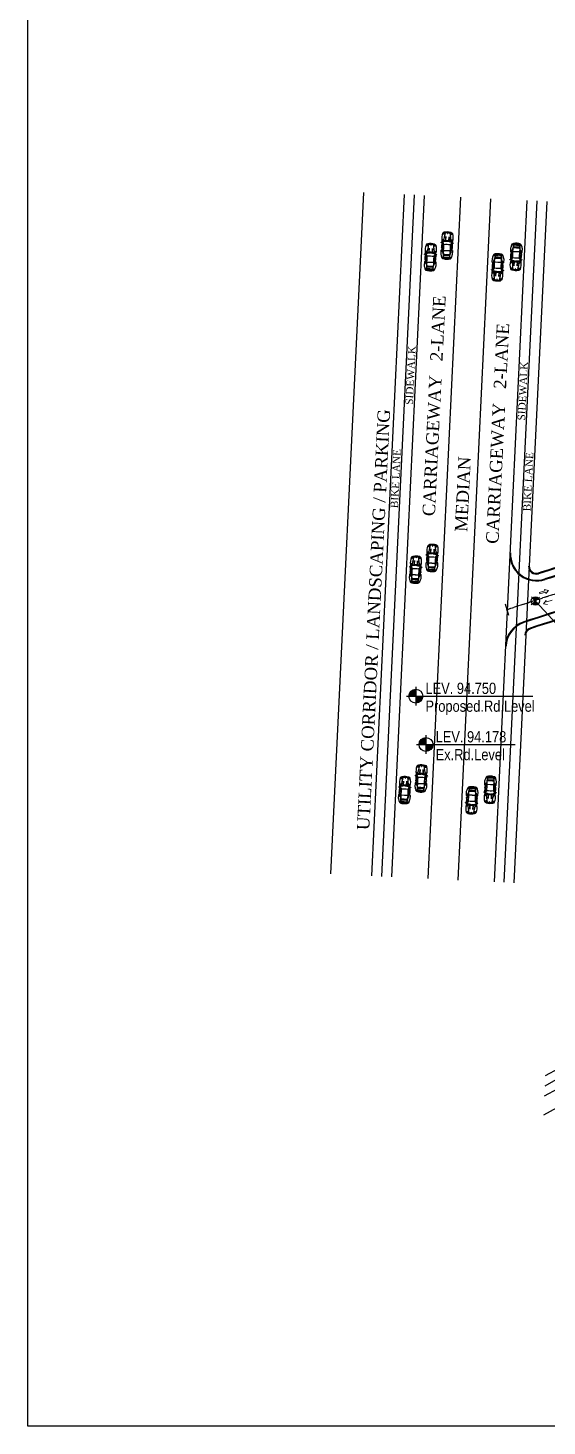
# Model space of a CAD drawing. Header units: feet. Extents: x 50754 to 76410, y 49660 to 67674.
# Drawn here: x 50754 to 55201, y 49660 to 61642 of the extents above; entities that cross this region are included whole.
import ezdxf
from ezdxf.enums import TextEntityAlignment as Align

# ---------------------------------------------------------------- set-up
doc = ezdxf.new("R2010")
doc.units = ezdxf.units.FT
for name, pattern in [('Amconstr', [9999, 9999, 0]), ('CENTER', [2, 1.25, -0.25, 0.25, -0.25]), ('CENTER2', [28.575, 19.05, -3.175, 3.175, -3.175])]:
    doc.linetypes.add(name, pattern=pattern)
doc.layers.add('1_CAR', color=1, linetype='Continuous', lineweight=0)
for name, color, linetype in [('1_TEXT', 3, 'Continuous'), ('CAR', 253, 'Continuous'), ('CARS', 2, 'Continuous'), ('CKS_PROPERTY LINE', 5, 'Continuous'), ('coches', 7, 'Continuous'), ('MS GATE', 1, 'Continuous'), ('ROAD CL', 251, 'CENTER'), ('roads & footpath', 161, 'Continuous'), ('WALL HATCH EXIST', 253, 'Continuous')]:
    doc.layers.add(name, color=color, linetype=linetype)
doc.styles.add('ARC_IMP 001 1_1', font='ARIALN.TTF', dxfattribs={"height": 0.078125})
doc.styles.add('STANDARD BLOWUP', font='times.ttf', dxfattribs={"width": 0.85})

# ---------------------------------------------------------------- blocks, each defined once
blk = doc.blocks.new('A$C6C2F1E0A')
at = {"layer": 'coches', "color": 0, "linetype": 'ByBlock', "lineweight": -3}
for p, q in [((0.76, 0.25), (1.35, 0.27)), ((1.34, 0.25), (0.76, 0.25)), ((1.92, 0.54), (1.76, 0.61)), ((2.09, 0.54), (1.99, 0.69)), ((2.12, 0.54), (2.03, 0.69)), ((2.68, 0.54), (2.58, 0.69)), ((2.71, 0.54), (2.62, 0.69)), ((3.04, 0.54), (2.71, 0.54)), ((3.45, 0.86), (2.88, 0.85)), ((2.88, 0.45), (2.88, 0)), ((2.88, 0), (2.88, -0.45)), ((3.35, 0.5), (2.92, 0.5)), ((2.94, 0), (2.94, 0.43)), ((2.94, -0.43), (2.94, 0)), ((3.31, 0.52), (3.04, 0.54)), ((3.54, 0.5), (3.31, 0.52)), ((3.52, 0), (3.52, 0.27)), ((3.52, -0.27), (3.52, 0)), ((3.84, 0.48), (3.54, 0.5)), ((3.61, 0.41), (3.61, 0)), ((3.61, 0), (3.61, -0.41)), ((3.75, 0.46), (3.67, 0.46)), ((4.13, 0.45), (3.84, 0.48)), ((3.92, 0), (3.92, 0.37)), ((3.92, -0.37), (3.92, 0)), ((0.76, -0.25), (1.35, -0.27)), ((1.34, -0.25), (0.76, -0.25)), ((1.99, -0.57), (1.7, -0.69)), ((1.7, -0.69), (2.28, -0.69)), ((1.71, -0.78), (2.36, -0.78)), ((1.76, -0.61), (1.92, -0.54)), ((2.06, -0.54), (1.96, -0.69)), ((2.09, -0.54), (1.99, -0.69)), ((2.28, -0.69), (2.63, -0.69)), ((2.68, -0.54), (2.58, -0.69)), ((2.71, -0.54), (2.62, -0.69)), ((2.71, -0.54), (3.04, -0.54)), ((2.88, -0.85), (3.45, -0.86)), ((2.92, -0.5), (3.35, -0.5)), ((3.04, -0.54), (3.31, -0.52)), ((3.31, -0.52), (3.54, -0.5)), ((3.84, -0.48), (3.54, -0.5)), ((3.67, -0.46), (3.75, -0.46)), ((4.13, -0.45), (3.84, -0.48))]:
    blk.add_line(p, q, dxfattribs=at)
for points in [[(2.42, 0.77, -0.024995), (2.36, 0.78), (1.71, 0.78, -0.093665), (1.6, 0.78, -0.044974), (1.44, 0.77, 0.242846), (1.54, 0.72, -0.066443), (1.67, 0.71, 0.284222), (1.7, 0.69)], [(2.62, 0.69), (2.28, 0.69), (1.7, 0.69), (1.99, 0.57, 0.071916), (2.09, 0.54, 0.014486), (2.83, 0.55, 0.015753), (3.21, 0.57, 0.648), (3.2, 0.61, 0.010841), (3.09, 0.63, 0.038718), (2.63, 0.69, 0.192613), (2.61, 0.78)]]:
    blk.add_lwpolyline(points, format="xyb", dxfattribs=at)
blk.add_lwpolyline([(2.63, 0.69), (2.62, 0.69)], dxfattribs=at)
blk.add_circle((0.28, 0), 0.0266, dxfattribs=at)
for centre, radius, start, end in [((2.14, -0.05), 2.14, 165.8561, 178.6137), ((2.14, 0.05), 2.14, 181.3863, 194.1439), ((0.43, 0.38), 0.377, 117.9341, 165.8561), ((0.18, 0.44), 0.0622, 163.0263, 273.4503), ((0.8, 0.25), 0.713, 139.8356, 163.0263), ((1.99, -0.02), 1.85, 167.5836, 179.4615), ((1.99, 0.02), 1.85, 180.5385, 192.4164), ((-7.49, 47.78), 48.02, 279.1905, 280.8179), ((0.34, 0.55), 0.151, 151.6532, 191.6286), ((0.27, 0.53), 0.0721, 191.6286, 237.7927), ((0.43, 0.5), 0.25, 127.028, 151.6532), ((0.31, 0.6), 0.15, 237.7927, 290.4863), ((0.99, -2.03), 2.84, 80.8502, 105.0021), ((0.47, 0.59), 0.219, 164.1178, 200.1268), ((0.31, 0.63), 0.0561, 99.1163, 164.1178), ((0.33, 0.54), 0.0734, 202.5631, 318.9552), ((0.32, 0.6), 0.106, 37.9901, 112.4095), ((0.32, 0.59), 0.0991, 44.3179, 99.1163), ((0.32, 0.56), 0.106, 290.4863, 327.3729), ((0.31, 0.58), 0.109, 356.0625, 44.3179), ((0.28, 0.59), 0.141, 318.9552, 356.0625), ((0.29, 0.58), 0.146, 327.3729, 37.9901), ((1.27, 0.65), 0.0587, 88.9813, 160.0291), ((1.26, 0.67), 0.0421, 169.1057, 256.3949), ((1.29, 0.78), 0.161, 256.3949, 281.2917), ((1.3, 0.4), 0.309, 80.0244, 93.711), ((1.27, 0.91), 0.29, 279.8631, 292.3211), ((3.49, -0.03), 2.16, 163.0913, 179.1793), ((3.49, 0.03), 2.16, 180.8207, 196.9087), ((1.32, 0.64), 0.0745, 24.0009, 68.7529), ((1.37, 0.66), 0.0224, 299.1034, 22.9832), ((1.43, 0.08), 0.0143, 16.9212, 209.452), ((-1.12, -0.69), 2.66, 8.2627, 16.7299), ((3.06, 0.04), 1.61, 163.3105, 178.5788), ((-0.61, -0.54), 2.15, 1.6045, 16.9212), ((1.7, 0.45), 0.243, 89.731, 135.9605), ((1.79, 0.42), 0.288, 130.3021, 163.3105), ((1.78, 0.75), 0.18, 109.8569, 171.1321), ((1.65, 0.43), 0.209, 58.5386, 101.741), ((1.72, 0.9), 0.023, 356.1352, 109.8569), ((1.47, 0.91), 0.272, 329.8315, 356.1352), ((1.9, 0.47), 0.0678, 345.774, 73.1452), ((5.52, -0.02), 3.59, 172.3421, 179.6342), ((5.52, 0.02), 3.59, 180.3658, 187.6579), ((2.48, 0.58), 0.227, 85.3914, 120.853), ((2.46, 0.73), 0.0619, 53.34, 130.5245), ((2.46, 0.82), 0.06, 231.9068, 311.9577), ((2.49, 0.75), 0.0622, 34.5743, 84.6458), ((2.44, 1.34), 0.564, 275.8996, 280.6987), ((2.57, 1.44), 0.662, 268.1893, 293.5908), ((2.9, 0.68), 0.167, 95.1224, 113.5908), ((2.93, 0.46), 0.05, 98.3498, 183.3387), ((3.02, 0.43), 0.0806, 119.4221, 181.6531), ((3.33, 0.16), 0.345, 69.3284, 87.2077), ((2.66, -2.65), 3.59, 69.1236, 77.1575), ((3.43, 0.41), 0.069, 24.9469, 69.3284), ((3.07, 0.29), 0.447, 358.5563, 20.6788), ((-3.92, 0.05), 7.47, 359.5886, 3.4511), ((-3.92, -0.05), 7.47, 356.5489, 0.4114), ((3.67, 0.41), 0.0564, 86.7926, 175.4907), ((3.69, -0.27), 0.736, 77.7157, 85.2325), ((3.96, 0.79), 0.128, 198.9069, 239.4435), ((3.82, 0.35), 0.0977, 8.5929, 77.7157), ((3.77, 0.38), 0.329, 38.5491, 67.8682), ((3.74, 0.37), 0.399, 12.4252, 60.1974), ((3.79, 0.28), 0.456, 36.82, 71.8248), ((3.36, 0.25), 0.741, 5.9587, 26.3467), ((1.87, 0.02), 2.25, 359.4726, 7.8972), ((1.87, -0.02), 2.25, 352.1028, 0.5274), ((1.79, -0.03), 2.39, 0.6326, 11.5834), ((1.79, 0.03), 2.39, 348.4166, 359.3674), ((2.34, -0.01), 1.9, 0.3429, 17.2682), ((2.34, 0.01), 1.9, 342.7318, 359.6571), ((0.43, -0.38), 0.377, 194.1439, 242.0659), ((0.18, -0.44), 0.0622, 86.5497, 196.9737), ((0.8, -0.25), 0.713, 196.9737, 220.1644), ((-7.49, -47.78), 48.02, 79.1821, 80.8095), ((0.34, -0.55), 0.151, 168.3714, 208.3468), ((0.27, -0.53), 0.0721, 122.2073, 168.3714), ((0.43, -0.5), 0.25, 208.3468, 232.972), ((0.31, -0.6), 0.15, 69.5137, 122.2073), ((0.47, -0.59), 0.219, 159.8732, 195.8822), ((0.99, 2.03), 2.84, 254.9979, 279.1498), ((0.33, -0.54), 0.0734, 41.0448, 157.4369), ((0.31, -0.63), 0.0561, 195.8822, 260.8837), ((0.32, -0.6), 0.106, 247.5905, 322.0099), ((0.32, -0.59), 0.0991, 260.8837, 315.6821), ((0.32, -0.56), 0.106, 32.6271, 69.5137), ((0.28, -0.59), 0.141, 3.9375, 41.0448), ((0.31, -0.58), 0.109, 315.6821, 3.9375), ((0.29, -0.58), 0.146, 322.0099, 32.6271), ((1.26, -0.67), 0.0421, 103.6051, 190.8943), ((1.27, -0.65), 0.0587, 199.9709, 271.0187), ((1.29, -0.78), 0.161, 78.7083, 103.6051), ((1.3, -0.4), 0.309, 266.289, 279.9756), ((1.27, -0.91), 0.29, 67.6789, 80.1369), ((1.32, -0.64), 0.0745, 291.2471, 335.9991), ((1.37, -0.66), 0.0224, 337.0168, 60.8966), ((1.41, -0.11), 0.0107, 20.4589, 234.6463), ((-0.75, -0.97), 2.32, 12.8462, 21.4384), ((-0.87, -0.97), 2.45, 10.4806, 20.4589), ((1.54, -0.85), 0.121, 89.0984, 143.6975), ((1.5, -1.65), 0.874, 83.421, 93.7212), ((3.06, -0.04), 1.61, 179.6179, 185.9686), ((3.06, -0.04), 1.61, 189.5681, 196.6895), ((3.27, -0.05), 1.79, 188.2627, 193.8902), ((1.72, -0.41), 0.212, 192.8462, 212.2634), ((1.79, -0.42), 0.288, 196.6895, 229.6979), ((1.7, -0.45), 0.243, 224.0395, 270.269), ((1.55, -0.22), 0.505, 269.2761, 284.4814), ((1.65, -1.07), 0.3, 79.298, 100.702), ((1.78, -0.75), 0.18, 188.8679, 250.1431), ((1.65, -0.43), 0.209, 258.259, 301.4614), ((1.7, -0.72), 0.0287, 90.59, 154.0552), ((1.47, -0.91), 0.272, 3.8648, 30.1685), ((1.72, -0.9), 0.023, 250.1431, 3.8648), ((1.9, -0.47), 0.0678, 286.8548, 14.226), ((2.13, -0.91), 0.377, 96.5342, 112.9878), ((2.29, -13.26), 12.72, 87.5803, 90.8999), ((2.44, -1.34), 0.564, 91.9386, 97.6657), ((2.48, -0.58), 0.227, 239.147, 274.6086), ((2.46, -0.82), 0.06, 48.0423, 128.0932), ((2.46, -0.73), 0.0619, 229.4755, 306.66), ((2.49, -0.75), 0.0622, 275.3542, 325.4257), ((2.44, -1.34), 0.564, 79.3013, 84.1004), ((2.57, -1.44), 0.662, 66.4092, 91.8107), ((2.5, -0.72), 0.13, 328.6574, 12.267), ((2.51, 2.32), 3.01, 272.2624, 281.1315), ((2.66, -6.6), 6.05, 84.8428, 88.4528), ((2.9, -0.68), 0.167, 246.4092, 264.8776), ((2.93, -0.46), 0.05, 176.6613, 261.6502), ((3.02, -0.43), 0.0806, 178.3469, 240.5779), ((2.57, 2.02), 2.7, 281.1315, 283.6161), ((3.2, -0.59), 0.021, 283.6161, 55.3891), ((3.33, -0.16), 0.345, 272.7923, 290.6716), ((3.43, -0.41), 0.069, 290.6716, 335.0531), ((2.66, 2.65), 3.59, 282.8425, 290.8764), ((3.07, -0.29), 0.447, 339.3212, 1.4437), ((3.67, -0.41), 0.0564, 184.5093, 273.2074), ((3.69, 0.27), 0.736, 274.7675, 282.2843), ((3.82, -0.35), 0.0977, 282.2843, 351.4071), ((3.96, -0.79), 0.128, 120.5565, 161.0931), ((3.77, -0.38), 0.329, 292.1318, 321.4509), ((3.74, -0.37), 0.399, 299.8026, 347.5748), ((3.79, -0.28), 0.456, 288.1752, 323.18), ((3.36, -0.25), 0.741, 333.6533, 354.0413)]:
    blk.add_arc(centre, radius, start, end, dxfattribs=at)
blk = doc.blocks.new('S PARK')
at = {"layer": 'CAR', "xscale": 942.2849746202844, "yscale": 942.2849746202844, "zscale": 942.2849746202844, "rotation": 90}
blk.add_blockref('A$C6C2F1E0A', (0, 491.622), dxfattribs=at)
blk = doc.blocks.new('admin enlclave road')
at = {"layer": 'CKS_PROPERTY LINE', "color": 253, "lineweight": -3}
for points in [[(44478.57, -5279.03), (44490.68, -5415.53)], [(44480.56, -5278.85), (44492.67, -5415.35)], [(44482.55, -5278.68), (44494.66, -5415.17)], [(44445.85, -5281.93), (44457.96, -5418.43)], [(44454.02, -5281.21), (44466.13, -5417.7)], [(44456.01, -5281.03), (44468.12, -5417.53)], [(44458, -5280.86), (44470.12, -5417.35)], [(44465.28, -5280.21), (44477.39, -5416.71)], [(44471.3, -5279.68), (44483.41, -5416.17)]]:
    blk.add_lwpolyline(points, dxfattribs=at)
for points in [[(44506.24, -5452.66, -0.129079), (44596.3, -5415.29), (44861.36, -5378.86)], [(44506.42, -5454.71, -0.129228), (44596.57, -5417.27), (44861.53, -5380.85)], [(44506.6, -5456.76, -0.129377), (44596.84, -5419.25), (44861.71, -5382.85)], [(44506.94, -5460.55, -0.129654), (44597.35, -5422.91), (44862.04, -5386.53)]]:
    blk.add_lwpolyline(points, format="xyb", dxfattribs=at)
at = {"layer": 'CARS', "color": 253, "xscale": -0.0014, "yscale": 0.0014, "zscale": 0.0014}
for p, rotation in [((44463.63, -5286.72), 185.0048118623942), ((44478.26, -5294.04), 5.004811863036295), ((44460.65, -5289.49), 185.0048118623942), ((44474.89, -5296.63), 5.004811863036295), ((44469.2, -5349.3), 185.0048118623942), ((44466.23, -5352.08), 185.0048118623942), ((44473.06, -5393.47), 185.0048118623942), ((44487.69, -5400.79), 5.004811863036295), ((44470.09, -5396.24), 185.0048118623942), ((44484.33, -5403.39), 5.004811863036295)]:
    blk.add_blockref('S PARK', p, dxfattribs=dict(at, rotation=rotation))
at = {"layer": '1_TEXT', "color": 253, "style": 'STANDARD BLOWUP'}
for s, height, p in [('CARRIAGEWAY   2-LANE ', 2.5, (44465.7, -5321.96)), ('CARRIAGEWAY   2-LANE ', 2.5, (44479.1, -5325.73)), ('SIDEWALK', 1.5, (44460.22, -5317.02, -104)), ('SIDEWALK', 1.5, (44482.98, -5317.08)), ('UTILITY CORRIDOR / LANDSCAPING / PARKING', 2.5, (44459.54, -5366.65)), ('BIKE LANE', 1.5, (44486.54, -5334.97, -104)), ('BIKE LANE', 1.5, (44460.08, -5337.97, -104)), ('MEDIAN', 2.5, (44473.86, -5339.24))]:
    blk.add_text(s, height=height, rotation=94.9788, dxfattribs=at).set_placement(p, align=Align.MIDDLE)

msp = doc.modelspace()

# ---------------------------------------------------------------- hatches: boundary and pattern name
at = {"layer": 'WALL HATCH EXIST', "linetype": 'ByBlock'}
h = msp.add_hatch(color=253, dxfattribs=at)
h.dxf.hatch_style = 1
h.paths.add_polyline_path([(55101.18883, 56730.3945), (55127.6619, 56755.10233, 0.4142135624), (55077.20178, 56756.84271, 0.0035712008), (55076.83144, 56756.49208)])
h.paths.add_polyline_path([(55125.54621, 56704.29691), (55101.18883, 56730.3945), (55075.4614, 56706.38259, 0.4100358202)])
h = msp.add_hatch(color=253, dxfattribs=at)
h.dxf.hatch_style = 1
h.paths.add_polyline_path([(55075.4614, 56706.38259, 0.4100358202), (55125.54621, 56704.29691), (55101.18883, 56730.3945)])
h = msp.add_hatch(color=253, dxfattribs=at)
h.dxf.hatch_style = 1
h.paths.add_polyline_path([(54076.77603, 55975.15167, 0.4142135624), (54017.27285, 55915.64849, 0.0035712008), (54017.27892, 55914.79853), (54076.77603, 55914.79853)])
h = msp.add_hatch(color=253, dxfattribs=at)
h.dxf.hatch_style = 1
h.paths.add_polyline_path([(54076.77603, 55856.14531, 0.4100358202), (54136.27314, 55914.79853), (54076.77603, 55914.79853)])
h = msp.add_hatch(color=253, dxfattribs=at)
h.dxf.hatch_style = 1
h.paths.add_polyline_path([(54164.03851, 55499.52853), (54164.03851, 55559.88167, 0.4142135624), (54104.53533, 55500.37849, 0.0035712008), (54104.5414, 55499.52853)])
h = msp.add_hatch(color=253, dxfattribs=at)
h.dxf.hatch_style = 1
h.paths.add_polyline_path([(54223.53562, 55499.52853), (54164.03851, 55499.52853), (54164.03851, 55440.87531, 0.4100358202)])

# ---------------------------------------------------------------- linework, layer by layer
at = {"color": 253, "linetype": 'Continuous', "lineweight": 9}
for points in [[(55136.60698, 56763.45095), (55066.51632, 56698.03397), (55066.51632, 56698.03397)], [(54083.29243, 55499.52853), (54737.10935, 55499.52853), (54737.10935, 55499.52853)], [(54164.03851, 55580.2746), (54164.03851, 55420.48237), (54164.03851, 55420.48237)]]:
    msp.add_lwpolyline(points, dxfattribs=at)
at = {"color": 7, "linetype": 'Continuous', "lineweight": 9}
for points in [[(54076.77603, 55995.5446), (54076.77603, 55835.75237), (54076.77603, 55835.75237)], [(53996.02996, 55914.79853), (54649.84688, 55914.79853), (54649.84688, 55914.79853)]]:
    msp.add_lwpolyline(points, dxfattribs=at)
at = {"layer": '1_CAR', "color": 253}
for p, q in [((55137.40615, 56803.9617), (55183.23534, 56818.23355)), ((55140.97412, 56792.50441), (55137.40615, 56803.9617)), ((55186.8033, 56806.77625), (55140.97412, 56792.50441)), ((55183.23534, 56818.23355), (55179.66738, 56829.69084)), ((55179.66738, 56829.69084), (55214.78625, 56821.77473)), ((55190.37126, 56795.31895), (55186.8033, 56806.77625)), ((55214.78625, 56821.77473), (55190.37126, 56795.31895)), ((55170.37598, 56707.39748), (55194.79098, 56733.85326)), ((55205.49486, 56699.48137), (55170.37598, 56707.39748)), ((55194.79098, 56733.85326), (55198.35894, 56722.39597)), ((55198.35894, 56722.39597), (55244.18812, 56736.66781))]:
    msp.add_line(p, q, dxfattribs=at)
at = {"layer": 'Defpoints', "color": 0, "linetype": 'ByBlock', "ltscale": 0.005}
msp.add_lwpolyline([(50754.26834, 65230.16732), (76409.94888, 65230.16732), (76409.94888, 49659.97069), (50754.26834, 49659.97069)], close=True, dxfattribs=at)
at = {"layer": 'ROAD CL', "color": 253, "linetype": 'ByBlock'}
for p, q in [((55136.60698, 56763.45095), (55066.51632, 56698.03397)), ((55068.13238, 56765.81265), (55463.52484, 56342.17155)), ((54076.77603, 55995.5446), (54076.77603, 55835.75237)), ((53996.02996, 55914.79853), (55080.03675, 55914.79853)), ((54083.29243, 55499.52853), (54927.43682, 55499.52853)), ((54164.03851, 55580.2746), (54164.03851, 55420.48237))]:
    msp.add_line(p, q, dxfattribs=at)
at = {"layer": 'ROAD CL', "color": 253, "linetype": 'CENTER2'}
msp.add_lwpolyline([(66319.12001, 54983.39265), (66319.12001, 55560.25924, 0.2934129435), (64447.06591, 57232.22104, 0.0407216479), (61509.2811, 57602.64222, 0.0241452992), (59733.95754, 57594.65401, 0.0152732009), (58598.21154, 57497.65067, 0.0121724891), (57720.53194, 57373.54413, 0.0209456451), (56228.1544, 57060.59909, 0.019605249), (54859.52285, 56655.47186, 2.2933565504)], format="xyb", dxfattribs=at)
at = {"layer": 'ROAD CL', "color": 253, "linetype": 'ByBlock'}
msp.add_lwpolyline([(54874.0398, 56607.62613), (54845.05729, 56703.3341)], dxfattribs=at)
for centre, radius in [((55101.56165, 56730.74246), 35.70191), ((55101.56165, 56730.74246), 35.70191), ((54859.54854, 56655.48011), 5), ((54859.54854, 56655.48011), 1), ((54076.77603, 55915.64849), 59.50318), ((54164.03851, 55500.37849), 59.50318)]:
    msp.add_circle(centre, radius, dxfattribs=at)
at = {"layer": 'roads & footpath', "color": 253}
for points in [[(55014.00942, 56438.37687, -0.3235775724), (55059.30962, 56501.04679, -0.0130714317), (55967.66577, 56774.83378), (56204.32756, 56819.13273, -0.1056897714), (63713.76306, 57139.11617), (63336.43266, 56555.17113), (63820.2201, 56242.56001), (64325.53336, 57024.56741, -0.0046243616), (64650.94279, 56954.64992, -0.2073561227), (65711.3806, 56181.76162, 0.1511435425), (66015.9468, 55899.96708, -0.2886997562), (66109.12001, 55752.04966), (66109.12001, 55450.35905)], [(55020.00942, 56438.37687, -0.3235775724), (55061.19142, 56495.34952, -0.0130680187), (55969.01016, 56768.98122), (56205.63257, 56813.2728, -0.1055646404), (63703.77854, 57134.71969), (63328.13684, 56553.38804), (63822.00319, 56234.26419), (64328.34591, 57017.86477, -0.0045673435), (64649.6282, 56948.79571, -0.2073523938), (65706.19809, 56178.73803, 0.1511349988), (66013.35558, 55894.55547, -0.2886997562), (66103.12001, 55752.04966), (66103.12001, 55468.35905)]]:
    msp.add_lwpolyline(points, format="xyb", dxfattribs=at)
for centre, radius, start, end in [((60776.29581, 39171.60622), 18668.19334, 105.291377475, 107.610451722), ((55112.71976, 57131.97005), 230, 177.244854978, 288.314023039), ((55112.71976, 57131.97005), 224, 177.244854978, 288.324894365), ((60801.74305, 39088.26319), 18761.32947, 106.059273565, 107.607521117), ((60807.79118, 39067.44197), 18717.01126, 106.058411498, 107.488223544), ((60832.82151, 38985.14905), 18797.02238, 105.292347983, 107.485478984), ((55108.37588, 57027.82877), 66, 180, 287.616426799), ((55108.37588, 57027.82877), 60, 180, 287.616426799), ((60747.38503, 39273.48869), 18208.29284, 105.266815583, 108.394291737), ((60760.48075, 39231.62623), 18246.14887, 106.053479881, 108.391829756), ((55074.28183, 56333.2341), 230, 108.401649158, 177.244854978), ((55074.28183, 56333.2341), 224, 108.401649158, 177.244854978)]:
    msp.add_arc(centre, radius, start, end, dxfattribs=at)

# ---------------------------------------------------------------- block references
at = {"layer": 'MS GATE', "linetype": 'Amconstr', "lineweight": 25, "xscale": 42.66674600251998, "yscale": 42.66674600251998, "zscale": 42.66674600251998, "rotation": 352.174150691152}
msp.add_blockref('admin enlclave road', (-1794383.54152, 541708.42207), dxfattribs=at)

# ---------------------------------------------------------------- texts
at = {"color": 253, "linetype": 'ByBlock', "style": 'ARC_IMP 001 1_1'}
for s, p in [('LEV. 94.750', (54159.73434, 55934.47973)), ('LEV. 94.178', (54246.99682, 55519.20973))]:
    msp.add_text(s, height=96, dxfattribs=at).set_placement(p)
at = {"layer": 'ROAD CL', "color": 253, "linetype": 'ByBlock', "style": 'ARC_IMP 001 1_1'}
for s, p in [('Proposed.Rd.Level', (54159.73434, 55781.38012)), ('Ex.Rd.Level', (54246.99682, 55366.11012))]:
    msp.add_text(s, height=96, dxfattribs=at).set_placement(p)

doc.saveas('drawing.dxf')
